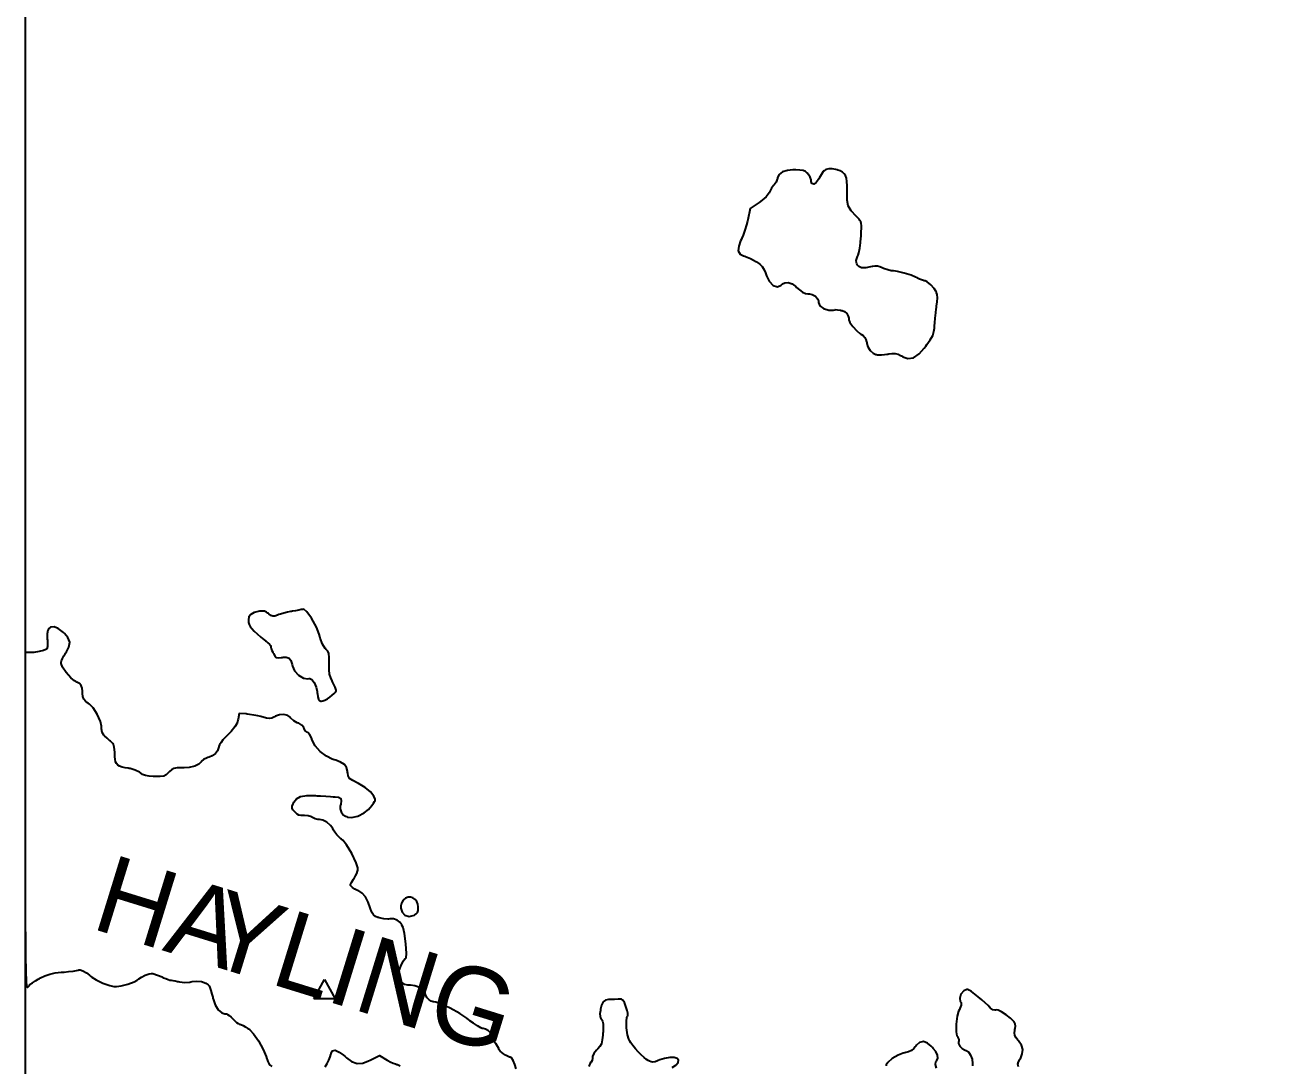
# Model space of a CAD drawing. Extents: x 0 to 24000, y 0 to 24000.
# Drawn here: x 0 to 3433, y 16085 to 18917 of the extents above; entities that cross this region are included whole.
import ezdxf

# ---------------------------------------------------------------- set-up
doc = ezdxf.new("R2010")
doc.units = 0
for name, color, linetype in [('01A-WaterbodyTidal', 7, 'Continuous'), ('01B-LandmassTidal', 7, 'Continuous'), ('06B-FeaturesSummit', 7, 'Continuous'), ('xx-NamesAreaXXX', 7, 'Continuous')]:
    doc.layers.add(name, color=color, linetype=linetype)

msp = doc.modelspace()

# ---------------------------------------------------------------- linework, layer by layer
at = {"layer": '01A-WaterbodyTidal'}
msp.add_lwpolyline([(0, 0), (24000, 0), (24000, 24000), (0, 24000)], close=True, dxfattribs=at)
at = {"layer": '01B-LandmassTidal'}
for points in [[(2174.2, 18519.9), (2173.2, 18518.8), (2167.4, 18510.5), (2161.7, 18500.8), (2160.9, 18499.1), (2159.5, 18496.5), (2154, 18489.3), (2147.4, 18484.9), (2142.4, 18486.3), (2140.5, 18492.1), (2140.5, 18494), (2140.5, 18496.5), (2137.6, 18503.9), (2132, 18512.3), (2130.7, 18513.6), (2129.3, 18515), (2124.8, 18518.8), (2118.3, 18521.7), (2109.2, 18523.1), (2098.8, 18523.4), (2095.4, 18523.4), (2090.5, 18523.4), (2076, 18522.1), (2062, 18517.9), (2053, 18510.7), (2048.9, 18502.7), (2048.4, 18499.9), (2048, 18498.4), (2044.5, 18490.2), (2039.5, 18483.1), (2038.6, 18482.2), (2037.5, 18481.2), (2031.9, 18473.8), (2027.4, 18464.8), (2026.8, 18463), (2026, 18461), (2017.5, 18450), (2002.3, 18437.5), (1998.2, 18434.8), (1973.9, 18418.7), (1967.6, 18387.7), (1966.9, 18384.3), (1964.3, 18374.1), (1960, 18359.5), (1955.2, 18345.8), (1951.7, 18337.5), (1950.3, 18334.8), (1948.1, 18330.3), (1942.9, 18316.3), (1941.8, 18303), (1947.2, 18294.1), (1956.2, 18289.4), (1959.4, 18288.6), (1961.1, 18288.1), (1966.3, 18286.1), (1974.7, 18282.4), (1983.5, 18278), (1989.5, 18274.5), (1991.5, 18273.3), (1993.9, 18271.8), (2000.6, 18266.9), (2007.1, 18260.3), (2012.1, 18252), (2015.6, 18243.6), (2016.6, 18240.7), (2018.3, 18235.6), (2025.9, 18220.9), (2037.1, 18208.9), (2049, 18205.6), (2058.3, 18209.5), (2060.5, 18211.7), (2062.1, 18213.3), (2068.5, 18216.6), (2078, 18217.2), (2088.1, 18213.5), (2095.9, 18208.1), (2098.1, 18205.8), (2100.5, 18203.4), (2108.1, 18196.7), (2116.8, 18190.6), (2125, 18187.3), (2131.3, 18186.3), (2133.4, 18186.3), (2135.9, 18186.3), (2143.2, 18184.4), (2151.7, 18179.6), (2157.8, 18172.9), (2160.1, 18167), (2160.1, 18165.1), (2160.1, 18162.3), (2163.8, 18154), (2173.8, 18146), (2188.2, 18142.1), (2201.1, 18142.2), (2205.2, 18143.1), (2205.7, 18143.3), (2211.8, 18143), (2220.2, 18141.5), (2222, 18141.1), (2224.2, 18140.6), (2230.7, 18137.8), (2237.1, 18132.7), (2241, 18125.8), (2242.4, 18119.7), (2242.4, 18117.6), (2242.4, 18115.3), (2245.5, 18108.6), (2253.5, 18097.1), (2264.2, 18085.7), (2272.6, 18078.7), (2275.7, 18076.9), (2277.4, 18075.9), (2282.1, 18072.5), (2286.5, 18067.6), (2289.4, 18061.7), (2291, 18055.7), (2291.4, 18053.7), (2291.9, 18050.8), (2294.9, 18042.1), (2301.1, 18032.3), (2309.3, 18025), (2316.7, 18021.4), (2319.3, 18020.8), (2320.4, 18020.5), (2324.2, 18020.3), (2331.4, 18020.4), (2339.9, 18021.2), (2346.5, 18022), (2348.7, 18022.4), (2351.5, 18022.8), (2360.2, 18023.8), (2368.9, 18023.7), (2376.7, 18021.6), (2383.6, 18018.4), (2385.9, 18017.3), (2390.1, 18015.1), (2403.7, 18010.4), (2418.9, 18011.8), (2434.1, 18022.6), (2447.9, 18038.4), (2452.1, 18043.9), (2455.3, 18048.1), (2464.5, 18060.9), (2471.5, 18072.8), (2474.7, 18083.3), (2475.9, 18092.9), (2476.1, 18096.1), (2476.1, 18098.8), (2476.7, 18106.9), (2477.9, 18120.4), (2479.4, 18134.9), (2480.7, 18145.2), (2481.1, 18148.6), (2481.7, 18152.5), (2483.1, 18164.1), (2483.8, 18175.5), (2483.1, 18184.1), (2481.8, 18189.3), (2481.1, 18190.9), (2480.1, 18193.6), (2475.2, 18200.9), (2466, 18210.8), (2456.3, 18218.5), (2450.6, 18221.5), (2448.6, 18221.5), (2447.9, 18221.5), (2445.7, 18222.2), (2440.8, 18223.9), (2434.9, 18226.5), (2430.2, 18228.9), (2428.6, 18229.7), (2424.7, 18231.8), (2412.4, 18236.7), (2393.5, 18242.9), (2375.3, 18247.3), (2364.4, 18249), (2360.8, 18249), (2357.8, 18249), (2348.9, 18251.2), (2337.4, 18255.4), (2335.3, 18256.4), (2333.4, 18257.4), (2327.6, 18259.9), (2320.8, 18261.6), (2313.9, 18261.7), (2307.9, 18260.8), (2305.9, 18260.3), (2301.8, 18259.4), (2289.3, 18257.4), (2277.7, 18257.2), (2270, 18260.2), (2266, 18264.5), (2265.1, 18266.2), (2264.6, 18267.5), (2263.5, 18271.7), (2263.2, 18276.8), (2264.5, 18282.5), (2266.7, 18288), (2267.5, 18289.7), (2268.4, 18291.7), (2270.3, 18298.2), (2272.8, 18310.2), (2274.8, 18325.2), (2275.9, 18338.3), (2276.1, 18342.7), (2276.3, 18345.8), (2276.7, 18355.4), (2277, 18365.2), (2276.9, 18372.5), (2276.3, 18378.1), (2275.1, 18382.4), (2273.2, 18386), (2270.6, 18389.4), (2268, 18392.3), (2267.1, 18393.2), (2262.7, 18398), (2249.6, 18412.6), (2240.8, 18426.1), (2238, 18441.2), (2238, 18459.3), (2238.1, 18465.4), (2238.2, 18469), (2238.2, 18479.9), (2237.6, 18491.6), (2236.3, 18500.8), (2233.9, 18507.9), (2230.4, 18513.3), (2225.5, 18517.4), (2218.9, 18520.6), (2212.7, 18522.8), (2210.6, 18523.4), (2207.5, 18524.3), (2197.7, 18526.5), (2187.9, 18526.9), (2180.3, 18524.7), (2175.5, 18521.3)], [(725.3, 17321.8), (722.5, 17321.3), (714.4, 17319.6), (703.9, 17317.1), (695, 17314.7), (690.3, 17313.1), (688.8, 17312.4), (686.6, 17311.6), (679.9, 17309.2), (674, 17308.6), (668.8, 17310.9), (663.8, 17315), (662.1, 17316.3), (660.9, 17317.4), (656.8, 17320.1), (651.6, 17322.2), (645.5, 17322.8), (639.7, 17322.5), (637.8, 17322.2), (634.2, 17321.6), (623.5, 17318.7), (614.2, 17313.7), (609.2, 17306.6), (607.6, 17299.2), (607.6, 17296.7), (607.6, 17295.5), (608.2, 17291.6), (609.8, 17286.5), (612.8, 17281), (617.3, 17275.1), (623.5, 17268.3), (631.6, 17260.7), (641.8, 17252), (651.1, 17244.3), (654.3, 17241.8), (655.9, 17240.6), (660.5, 17236.7), (665.4, 17232.2), (668.3, 17228.8), (669, 17227.1), (668.8, 17226.9), (668.5, 17226.7), (668.6, 17224.9), (669.7, 17220.9), (671.8, 17215.5), (673.9, 17210.9), (674.7, 17209.3), (675.8, 17207.1), (679.5, 17200.7), (683.8, 17196.4), (689.7, 17195.3), (697, 17196), (699.4, 17196.4), (702.2, 17196.8), (710.8, 17197.2), (718.4, 17194.8), (723.3, 17188.5), (726.2, 17180), (726.8, 17177.2), (727.8, 17172.9), (733.6, 17160.4), (744.4, 17147.9), (757.9, 17140.4), (769.4, 17138.7), (773.1, 17139.1), (774.8, 17139.3), (780.3, 17136.8), (786.8, 17128.6), (792, 17115.8), (794.9, 17103.6), (795.4, 17099.5), (795.7, 17097), (797, 17089.1), (798.9, 17082.5), (801.6, 17078.9), (804.6, 17077.7), (805.6, 17077.6), (806.7, 17077.5), (810.1, 17078.2), (816, 17080.5), (822.8, 17084.2), (829.7, 17088.7), (836.2, 17093.6), (841.7, 17098.4), (845.4, 17102.8), (846.8, 17105.4), (846.8, 17106.2), (846.8, 17107.1), (846, 17109.9), (843.9, 17115.6), (840.8, 17122.7), (838, 17128.6), (837, 17130.5), (835.6, 17133.2), (831.8, 17141.3), (828.7, 17151.4), (827.5, 17163.2), (827.5, 17175.4), (827.6, 17179.5), (827.7, 17183.7), (827.8, 17196.4), (826.7, 17206.9), (823.7, 17213.6), (819.6, 17218.1), (818.2, 17219.5), (816.6, 17220.9), (809.3, 17232.7), (803.1, 17249.3), (802.1, 17253.2), (800.4, 17259.8), (792.8, 17279), (780, 17303.2), (766.6, 17320.9), (758.3, 17327.5), (755.8, 17327.3), (755.1, 17327.2), (751.9, 17326.7), (744.8, 17325.5), (735.6, 17323.8), (727.8, 17322.3)], [(1029.9, 16536.6), (1028.9, 16535.6), (1025.1, 16528.1), (1023.2, 16520.3), (1023.2, 16517.8), (1023.3, 16514.2), (1026.2, 16503.6), (1034.1, 16494.7), (1045.6, 16491.7), (1056.4, 16493.8), (1059.7, 16495.4), (1061, 16496.1), (1064.9, 16498.7), (1068.2, 16502.6), (1069.8, 16507.9), (1070.2, 16513.9), (1070.2, 16515.8), (1070.2, 16517.9), (1069.1, 16524.5), (1066.1, 16531.8), (1061.5, 16537.7), (1055.8, 16541.8), (1049.4, 16543.9), (1042.6, 16543.9), (1036, 16541.5), (1031.2, 16538)]]:
    msp.add_lwpolyline(points, close=True, dxfattribs=at)
for points in [[(1336.9, 16077), (1333.1, 16088.3), (1328.4, 16099.4), (1324, 16106.2), (1321, 16108.5), (1320, 16108.5), (1319.2, 16108.5), (1317.1, 16109.3), (1312.9, 16111.3), (1308, 16114.3), (1302.8, 16117.8), (1297.9, 16121.6), (1293.7, 16125.2), (1290.8, 16128.3), (1289.8, 16129.9), (1289.8, 16130.4), (1289.8, 16132.1), (1286.9, 16137), (1281.3, 16145.8), (1280, 16147.7), (1278.6, 16149.6), (1273, 16159.2), (1270.2, 16165.6), (1270.2, 16167.7), (1270.2, 16169.3), (1267.8, 16174.2), (1261.8, 16180.4), (1253.8, 16185.1), (1247.5, 16186.9), (1245.5, 16186.9), (1244.2, 16186.9), (1240.3, 16188.7), (1231.6, 16193.7), (1220.4, 16201.1), (1211.2, 16207.7), (1208.2, 16210), (1202.2, 16214.6), (1183.3, 16227.4), (1157.6, 16242), (1133.3, 16253), (1117.9, 16258.1), (1112.6, 16259), (1110.7, 16259.4), (1105.1, 16261), (1099.6, 16264.3), (1095, 16269.8), (1091.3, 16276.4), (1090.2, 16278.6), (1088.8, 16281.8), (1083, 16290.4), (1073.4, 16298.5), (1060.8, 16303), (1048.8, 16304.5), (1044.8, 16304.5), (1042, 16304.5), (1033.7, 16306.6), (1024.3, 16312.5), (1017.8, 16320.7), (1015.4, 16328), (1015.4, 16330.4), (1015.4, 16333.3), (1017.5, 16341.9), (1022.8, 16356.6), (1029.4, 16369.8), (1033.7, 16376.4), (1035.4, 16377.4), (1037, 16378.4), (1038.1, 16390.4), (1036.9, 16416.6), (1032.8, 16445.3), (1029, 16461.6), (1026.7, 16466), (1025.4, 16468.6), (1020.3, 16475.6), (1012.5, 16481.7), (1002.5, 16484.6), (992.7, 16484.8), (989.5, 16484.4), (987.9, 16484.2), (976.8, 16485.1), (964.3, 16487.7), (962, 16488.4), (959.9, 16489), (953.6, 16491.6), (948.1, 16495.5), (944.4, 16501.2), (941.9, 16507.7), (941.3, 16509.9), (939.7, 16515.1), (934.1, 16530.5), (926.6, 16544.8), (917.2, 16554.8), (908.1, 16560.9), (904.8, 16562.5), (902.9, 16563.3), (897.4, 16566.2), (891.4, 16570.1), (887.4, 16573.6), (886, 16575.5), (886, 16576.2), (886, 16578.1), (888.8, 16583.9), (894.4, 16593.4), (895.8, 16595.4), (896.8, 16596.9), (899.6, 16601.7), (902.7, 16608.3), (904.8, 16614.4), (905.6, 16617.8), (905.6, 16618.9), (905.6, 16623.5), (900.8, 16637.5), (889.1, 16662.4), (874.5, 16686.2), (864.8, 16698.7), (860.9, 16701.6), (859.3, 16702.9), (854.8, 16707.2), (848.6, 16714), (843.1, 16721.2), (839.8, 16726.2), (838.9, 16727.9), (837.4, 16730.9), (831.4, 16739), (821.6, 16747.7), (810.5, 16753.3), (801.8, 16755.3), (799, 16755.3), (796.7, 16755.3), (789.8, 16757.1), (782.1, 16760.7), (780.9, 16761.6), (779.5, 16762.6), (770.6, 16765.7), (760.2, 16766.5), (758.2, 16766.3), (756.4, 16766.1), (751.2, 16766.1), (745.5, 16767.3), (740.3, 16770.3), (736, 16774), (734.7, 16775.3), (733.2, 16776.9), (728.9, 16781.8), (726.5, 16786.6), (727.1, 16791.9), (729.5, 16797.7), (730.4, 16799.6), (731.9, 16802.8), (738.3, 16811.2), (749.9, 16818.1), (766.8, 16821), (784.8, 16820.8), (790.7, 16820.4), (794.1, 16820.2), (804.2, 16819.5), (818.2, 16818.6), (831, 16817.8), (838.4, 16817.3), (840.9, 16817.3), (843.9, 16817.1), (853.1, 16815.9), (859.3, 16812.7), (860.7, 16806), (859.2, 16797.4), (858.5, 16794.5), (857.9, 16792.2), (857.7, 16784.8), (860.3, 16775.9), (866, 16768.5), (872.3, 16764.1), (874.6, 16763.2), (877.8, 16761.8), (888.9, 16761.1), (905.6, 16764.9), (922.7, 16773.8), (934.7, 16783), (938.1, 16786.7), (939.6, 16788.4), (943.7, 16793.4), (948.3, 16799.6), (951.5, 16804.7), (952.6, 16807.1), (952.6, 16807.9), (952.6, 16810.6), (949.2, 16818.8), (939.8, 16830.8), (925.5, 16842.6), (912.2, 16851), (907.5, 16853.3), (903.6, 16855.3), (892, 16861.4), (883.5, 16867.4), (879.6, 16874.1), (878.1, 16881.4), (877.7, 16883.9), (877.3, 16887.1), (875, 16896.5), (869.5, 16905.1), (858.8, 16911.6), (845.4, 16916.6), (840.9, 16918), (835.6, 16919.8), (820.4, 16927.4), (802.8, 16940.4), (789.2, 16956.2), (782.3, 16969.1), (780.9, 16973.7), (780.2, 16976.1), (775.4, 16986.2), (769.8, 16992.1), (768.8, 16992.5), (767.7, 16992.8), (762.7, 16996.8), (759.3, 17002.9), (759, 17004.3), (758.6, 17005.8), (753.7, 17012.3), (745.1, 17017.2), (742.9, 17018), (740.9, 17018.7), (731.1, 17024.2), (723.4, 17030.8), (722.5, 17032.1), (721.2, 17034.1), (715, 17038.7), (704.4, 17041.4), (692, 17040.2), (682, 17036.6), (679, 17034.9), (677.3, 17033.9), (672, 17031.3), (665.7, 17030.1), (657.4, 17031.3), (647.7, 17033.9), (644.5, 17034.9), (641.9, 17035.6), (633.9, 17037.5), (622.4, 17039.8), (611.2, 17041.6), (604.1, 17042.5), (601.8, 17042.7), (582.6, 17043.5), (579.8, 17028.6), (579.4, 17025.9), (576.9, 17018), (570.9, 17007.3), (560.4, 16994.7), (548.3, 16982.4), (544.1, 16978.4), (542.6, 16976.9), (538.4, 16972.2), (533.2, 16965.2), (529.1, 16958.5), (527.2, 16954.4), (526.9, 16952.9), (526.3, 16950.2), (523.4, 16942.4), (517.8, 16934.6), (509.3, 16928.6), (500.5, 16924.9), (497.5, 16923.9), (495.2, 16923.1), (485.5, 16918.4), (479.7, 16914), (479.5, 16913.3), (478.6, 16911.3), (473.2, 16906.1), (461.9, 16900.5), (446.4, 16897), (432.7, 16895.9), (428.1, 16896.1), (424.6, 16896.1), (413.9, 16896), (405, 16894.6), (398.3, 16890.8), (392.9, 16885.7), (391.2, 16883.9), (389.5, 16882.1), (384.1, 16876.9), (377.4, 16873.2), (367.8, 16872), (356, 16872), (352, 16872.2), (348.4, 16872.3), (337.6, 16873.1), (327.4, 16874.8), (319.7, 16877.9), (314.5, 16881.4), (312.8, 16882.7), (311.2, 16884.1), (299.7, 16890.1), (285.9, 16894.1), (283, 16894.5), (280.3, 16894.9), (272.2, 16896), (263.6, 16897.9), (256.9, 16900.3), (252, 16903.4), (248.6, 16907.5), (246.3, 16912.8), (244.9, 16919.5), (244.3, 16925.8), (244.2, 16927.8), (244.1, 16930.4), (243.7, 16938.2), (243.1, 16946.1), (242.5, 16951.9), (241.5, 16956.2), (240.1, 16959.6), (238.2, 16962.3), (235.6, 16965.1), (233, 16967.4), (232.1, 16968.2), (230.8, 16969.4), (223.2, 16976.4), (216.2, 16982.9), (215.2, 16983.9), (214, 16985), (209.7, 16992.6), (207.8, 17002), (207.8, 17005), (207.8, 17009.4), (204.6, 17022.5), (196.2, 17041.7), (184.6, 17059.4), (175.4, 17069.3), (171.7, 17071.7), (169.7, 17073.1), (163.8, 17077.6), (159.3, 17083.2), (157.1, 17090.5), (156.2, 17098.8), (156, 17101.5), (155.8, 17104.4), (155, 17113), (152.6, 17120.2), (147.4, 17125.4), (140.4, 17129.6), (138, 17130.9), (134.2, 17133), (124.1, 17141.4), (111.2, 17155.6), (101.7, 17170.4), (98, 17179.6), (98, 17182.6), (98, 17183.8), (99, 17187.3), (101.5, 17193.6), (105.3, 17200.8), (108.6, 17206.4), (109.8, 17208.1), (112.4, 17212), (119, 17224.6), (121.2, 17238.1), (116.3, 17250.8), (107.3, 17261.5), (103.9, 17264.6), (100.7, 17267.5), (90.1, 17275.3), (78.4, 17280.1), (69, 17279), (63.4, 17274.1), (62.3, 17272), (61.6, 17270.8), (59.7, 17260.5), (60, 17246.5), (60.4, 17243.4), (60.7, 17239.8), (60.9, 17226.7), (58.5, 17219.7), (57.6, 17219.1), (56.2, 17217.9), (50.1, 17215.6), (37.8, 17212.5), (23.8, 17210.4), (14.2, 17209.6), (11, 17209.7), (0, 17210.1), (0, 16753.4), (0, 16735.5), (0, 16681.6), (0, 16617.7), (0.1, 16561.2), (0.2, 16511.6), (0.3, 16468.5), (0.5, 16431.5), (0.7, 16400.1), (1, 16373.9), (1.4, 16352.5), (1.8, 16335.4), (2.3, 16322.1), (2.8, 16312.3), (3.4, 16305.6), (4.1, 16301.4), (5, 16299.4), (5.7, 16299), (5.9, 16299), (6.7, 16299.4), (10, 16301.8), (11.8, 16303.8), (11.8, 16304.5), (11.8, 16305.1), (13.8, 16307), (19.4, 16311.1), (27.8, 16316.3), (35.4, 16320.7), (38, 16322.1), (41.8, 16324.2), (53.4, 16330), (66.7, 16334.8), (81.9, 16337.7), (97.5, 16339.4), (102.7, 16339.8), (106.4, 16340.1), (117.7, 16341.2), (130.6, 16342.7), (140, 16344.1), (144.1, 16345), (144.7, 16345.3), (145.6, 16345.9), (149.8, 16345.9), (157.3, 16343.3), (166.9, 16337.6), (175.3, 16331.4), (178, 16329.2), (181.4, 16326.3), (193.1, 16319.1), (211.7, 16309.9), (230.2, 16303.2), (241, 16300.6), (244.6, 16300.6), (248.8, 16300.6), (261.2, 16302.4), (279.7, 16307), (296.3, 16313.2), (305, 16317.7), (307.3, 16319.8), (309.4, 16321.7), (316.4, 16326.5), (327, 16332), (337.6, 16335.5), (344.1, 16336.5), (346.2, 16336.3), (347.1, 16336.2), (350.6, 16335.2), (357.3, 16332.9), (365.6, 16329.6), (372.2, 16326.7), (374.4, 16325.7), (376.5, 16324.8), (382.7, 16322.2), (389.6, 16319.5), (394.2, 16318), (396, 16317.8), (396, 16317.8), (396, 16317.9), (397.5, 16318), (401.9, 16317.4), (408.4, 16316.1), (414.3, 16314.8), (416.3, 16314.3), (419.8, 16313.5), (435, 16311.9), (448.4, 16312.9), (450.8, 16313.5), (454.4, 16314.5), (465.6, 16315.6), (479.9, 16314.3), (491.9, 16310.1), (498.4, 16305.4), (499.8, 16303.3), (500.6, 16302.2), (502.5, 16298), (505.5, 16289.8), (508.5, 16279.8), (510.6, 16271.9), (511.2, 16269.2), (512.3, 16264.6), (517.2, 16251.1), (525.4, 16237.5), (535.4, 16229), (544, 16226.1), (546.9, 16226.1), (547.9, 16226.1), (550.8, 16225), (555.7, 16222), (560.9, 16217.7), (564.6, 16213.8), (565.7, 16212.4), (566.8, 16211), (570.4, 16207.1), (575.4, 16202.7), (579.9, 16199.8), (582.5, 16198.7), (583.3, 16198.7), (584.3, 16198.7), (587.3, 16197.6), (593.3, 16194.6), (600.5, 16190.4), (606.2, 16186.7), (608, 16185.3), (611.9, 16182.5), (621.9, 16171.8), (635.6, 16152.5), (648.1, 16129.2), (656.1, 16110.3), (658.2, 16103.8), (658.7, 16102.1), (660.6, 16097.1), (663.5, 16091.5), (667.2, 16086.9), (672, 16082.8)], [(2704.7, 16081.8), (2703.4, 16089.6), (2704.9, 16095.9), (2708.1, 16101.9), (2709.3, 16103.8), (2711.1, 16106.9), (2715.2, 16117.2), (2716.4, 16129.5), (2712.8, 16141.3), (2707, 16150.5), (2704.6, 16153.2), (2703, 16155), (2698.3, 16161), (2695, 16167.4), (2694.2, 16174.4), (2694.8, 16181.4), (2695.2, 16183.8), (2695.6, 16186.1), (2696.3, 16193.2), (2695.6, 16199.6), (2692.6, 16204.9), (2688.1, 16209.4), (2686.6, 16210.8), (2682.8, 16214.2), (2671.1, 16223.8), (2658.9, 16232.3), (2649.6, 16236.5), (2644.2, 16237.2), (2642.7, 16236.7), (2641.3, 16236.4), (2634.7, 16237.4), (2628.5, 16241.8), (2627.4, 16243.3), (2626.1, 16244.9), (2622.1, 16249.1), (2614.3, 16256.3), (2605.1, 16264.5), (2595.2, 16272.7), (2585.6, 16280.4), (2577, 16286.8), (2570.4, 16291.1), (2567.5, 16292.7), (2566.6, 16292.7), (2563.9, 16292.7), (2555.7, 16289.3), (2547.9, 16280.4), (2544.8, 16269.1), (2546.3, 16260.2), (2547.8, 16257.8), (2548.4, 16257), (2548.5, 16250.1), (2545, 16240.5), (2543.9, 16238.3), (2541.8, 16234.1), (2538.1, 16220.4), (2535, 16198.2), (2535.3, 16177.3), (2537.2, 16166.2), (2539.2, 16163.4), (2539.9, 16162.3), (2542.4, 16156.7), (2542.6, 16152.2), (2542.3, 16151.6), (2541.6, 16150.5), (2541.7, 16145.8), (2545.2, 16138.8), (2551.5, 16132.2), (2557.4, 16128.4), (2559.6, 16127.7), (2561.9, 16126.9), (2568.3, 16122.6), (2574.5, 16114.2), (2578.3, 16102.6), (2579.6, 16091.4), (2579.6, 16087.7), (2579.6, 16084.8)], [(1761.7, 16080.7), (1771.6, 16086.9), (1778.4, 16094), (1779.4, 16100.1), (1775.4, 16104.7), (1767.1, 16107.4), (1755.2, 16107.7), (1740.5, 16105.2), (1727.8, 16101.2), (1723.7, 16099.5), (1721.7, 16098.6), (1715.4, 16096.1), (1709.4, 16094.9), (1704.2, 16095.7), (1699.7, 16097.5), (1698.3, 16098.3), (1696.7, 16099.1), (1692.2, 16102.2), (1685.1, 16108), (1677.3, 16115.2), (1669.3, 16123.2), (1661.6, 16131.6), (1654.8, 16139.9), (1649.2, 16147.5), (1646.2, 16152.3), (1645.3, 16154), (1643.5, 16157.4), (1640.3, 16169.1), (1637.4, 16188.5), (1637, 16206.7), (1638.1, 16216.1), (1639.5, 16218.2), (1640, 16219.1), (1641, 16222.4), (1640.9, 16228.1), (1639.2, 16235.8), (1636.8, 16243.5), (1635.9, 16246.1), (1634.9, 16249), (1631.5, 16257.6), (1627.8, 16263.9), (1623.4, 16266.4), (1618.4, 16266.6), (1616.7, 16266.5), (1615.1, 16266.4), (1604.4, 16265.7), (1594.2, 16265.3), (1590.9, 16265.3), (1588.3, 16265.2), (1580.5, 16263.9), (1573.8, 16259.4), (1569.5, 16250.2), (1566.8, 16238.7), (1566.2, 16234.7), (1565.8, 16232.6), (1565.2, 16226.3), (1565.4, 16220), (1566.7, 16215.2), (1568.5, 16212.1), (1569.3, 16211.2), (1570.2, 16210.2), (1572.3, 16206.5), (1573.9, 16199.6), (1574.1, 16188.9), (1573.5, 16177.1), (1573.2, 16173.2), (1572.9, 16168.8), (1571.5, 16155.7), (1569.2, 16144.8), (1564.9, 16137.2), (1559.5, 16131.4), (1557.5, 16129.6), (1555.5, 16127.7), (1548, 16118), (1544.6, 16110), (1544.6, 16107.3), (1544.6, 16105.4), (1543.6, 16099.6), (1541.6, 16095.2), (1541.1, 16094.8), (1540.6, 16094.5), (1537.8, 16090), (1535.2, 16082.7)], [(2481.4, 16078.9), (2478.5, 16088.3), (2479.9, 16095.5), (2481.1, 16097.5), (2482.4, 16099.4), (2484.8, 16105.9), (2484.3, 16114.3), (2479.6, 16123.7), (2472.7, 16132.4), (2470.2, 16135.1), (2467.2, 16138.4), (2457.1, 16147), (2445.9, 16151.4), (2435.6, 16148.5), (2427.3, 16141.1), (2425.1, 16138.3), (2423.8, 16136.6), (2419.4, 16131.8), (2413, 16126.9), (2405.2, 16123.2), (2397.8, 16120.8), (2395.3, 16120.2), (2390.7, 16119.2), (2377.4, 16114), (2361, 16104.7), (2349, 16094.3), (2344.3, 16087.3), (2344.3, 16085)], [(816.9, 16082), (822, 16091.1), (826.5, 16100.5), (830.2, 16109.5), (832.2, 16115.5), (832.7, 16117.5), (833.2, 16119.7), (836.7, 16125.7), (844, 16127.4), (855, 16122.5), (866.6, 16113.9), (870.3, 16110.8), (874.7, 16107.1), (888.5, 16097), (903.5, 16091), (919.1, 16092.4), (934.4, 16098.3), (939.3, 16100.7), (964.8, 16112.8), (985.6, 16100.7), (987.7, 16099.5), (994.2, 16096.2), (1002.2, 16092.4), (1008.5, 16089.9), (1011.6, 16088.9), (1012.6, 16088.9), (1013.5, 16088.9), (1016, 16087.8), (1020.6, 16084.6)]]:
    msp.add_lwpolyline(points, dxfattribs=at)
at = {"layer": '06B-FeaturesSummit'}
for p, q in [((785.7, 16267.2), (814.8, 16320.2)), ((814.8, 16320.2), (843.9, 16267.2)), ((843.9, 16267.2), (785.7, 16267.2))]:
    msp.add_line(p, q, dxfattribs=at)

# ---------------------------------------------------------------- texts
at = {"layer": 'xx-NamesAreaXXX'}
for s, p in [('HA', (175.4, 16460.3)), ('YLING', (481.7, 16365.7))]:
    msp.add_text(s, height=211.64, rotation=342.822, dxfattribs=at).set_placement(p)

doc.saveas('drawing.dxf')
